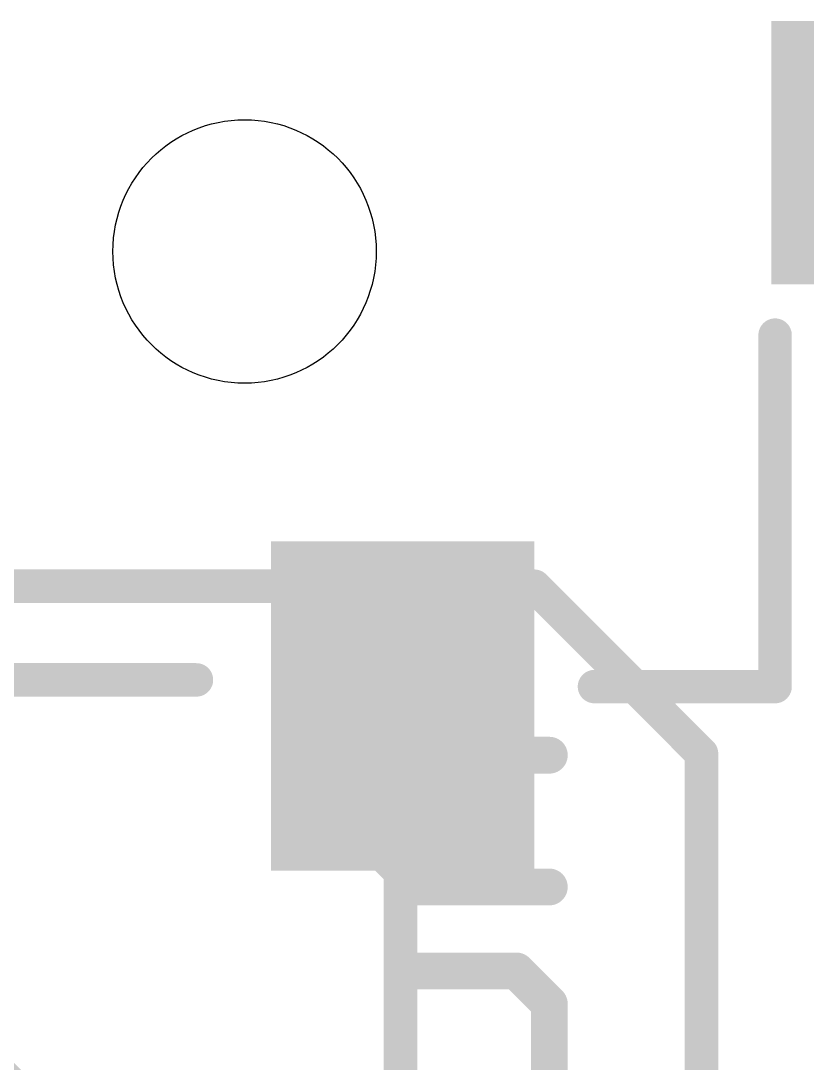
# Model space of a CAD drawing. Extents: x -3.8 to 20.4, y -21.6 to 37.
# Drawn here: x 8.8 to 14.77, y 24.32 to 32.23 of the extents above; entities that cross this region are included whole.
import ezdxf

# ---------------------------------------------------------------- set-up
doc = ezdxf.new("R2010")
doc.units = 0
for name, color, linetype in [('1', 12, 'CONTINUOUS'), ('16', 132, 'CONTINUOUS'), ('20', 53, 'CONTINUOUS'), ('21', 41, 'CONTINUOUS'), ('22', 40, 'CONTINUOUS')]:
    doc.layers.add(name, color=color, linetype=linetype)

# ---------------------------------------------------------------- blocks, each defined once
blk = doc.blocks.new('RECT')
blk.add_solid([(-0.5, -0.5), (0.5, -0.5), (-0.5, 0.5), (0.5, 0.5)])

msp = doc.modelspace()

# ---------------------------------------------------------------- linework, layer by layer
at = {"layer": '1', "const_width": 0.254}
for points in [[(11.684, 27.014), (11.7, 27.03)], [(11.684, 23.749), (11.684, 27.014)], [(13.081, 19.812), (7.62, 25.273)]]:
    msp.add_lwpolyline(points, dxfattribs=at)
at = {"layer": '1', "const_width": 0.127}
for points in [[(11.7475, 27.014, 1), (11.6205, 27.014)], [(11.7449, 26.9851, 1), (11.6551, 27.0749)], [(11.6391, 27.0589, 1), (11.7289, 26.9691)]]:
    msp.add_lwpolyline(points, format="xyb", dxfattribs=at)
at = {"layer": '16', "const_width": 0.254}
for points in [[(12.7, 27.94), (2.54, 27.94)], [(13.97, 26.67), (12.7, 27.94)], [(13.97, 6.35), (13.97, 26.67)]]:
    msp.add_lwpolyline(points, dxfattribs=at)
at = {"layer": '16', "const_width": 0.127}
for points in [[(12.7449, 27.9849, 1), (12.6551, 27.8951)], [(12.7, 27.8765, 1), (12.7, 28.0035)], [(14.0335, 26.67, 1), (13.9065, 26.67)], [(13.9251, 26.6251, 1), (14.0149, 26.7149)]]:
    msp.add_lwpolyline(points, format="xyb", dxfattribs=at)
at = {"layer": '20'}
msp.add_circle((10.5, 30.48), 1, dxfattribs=at)
at = {"layer": '21', "const_width": 0.254}
for points in [[(14.5288, 29.845), (14.5288, 27.178)], [(3.9878, 27.2288), (10.1346, 27.2288)], [(14.5288, 27.178), (13.1572, 27.178)]]:
    msp.add_lwpolyline(points, dxfattribs=at)
at = {"layer": '21', "const_width": 0.127}
for points in [[(14.5923, 29.845, 1), (14.4653, 29.845)], [(10.1346, 27.1653, 1), (10.1346, 27.2923)], [(13.1572, 27.2415, 1), (13.1572, 27.1145)], [(14.5288, 27.1145, 1), (14.5288, 27.2415)], [(14.4653, 27.178, 1), (14.5923, 27.178)]]:
    msp.add_lwpolyline(points, format="xyb", dxfattribs=at)
at = {"layer": '22', "const_width": 0.2794}
for points in [[(11.8144, 26.6573), (11.3144, 26.1573)], [(12.8143, 26.6573), (11.8144, 26.6573)], [(12.0644, 26.6573), (12.0644, 25.6574)], [(11.3144, 26.1573), (11.8144, 25.6574)], [(11.8144, 25.6574), (12.8143, 25.6574)], [(11.8144, 25.0201), (12.5643, 25.0201)], [(12.5643, 25.0201), (12.8143, 24.7702)], [(12.8143, 24.7702), (12.8143, 24.0202)]]:
    msp.add_lwpolyline(points, dxfattribs=at)
at = {"layer": '22', "const_width": 0.1397}
for points in [[(11.8144, 26.7272, 1), (11.8144, 26.5875)], [(11.8638, 26.6079, 1), (11.765, 26.7067)], [(12.1342, 26.6573, 1), (11.9945, 26.6573)], [(12.8143, 26.5875, 1), (12.8143, 26.7272)], [(11.3638, 26.2067, 1), (11.265, 26.1079)], [(11.265, 26.2067, 1), (11.3638, 26.1079)], [(11.8144, 25.7272, 1), (11.8144, 25.5875)], [(12.8143, 25.5875, 1), (12.8143, 25.7272)], [(11.765, 25.608, 1), (11.8638, 25.7068)], [(11.9945, 25.6574, 1), (12.1342, 25.6574)], [(11.8144, 25.09, 1), (11.8144, 24.9503)], [(12.6137, 25.0695, 1), (12.5149, 24.9708)], [(12.5643, 24.9503, 1), (12.5643, 25.09)], [(12.8842, 24.7702, 1), (12.7445, 24.7702)], [(12.7649, 24.7208, 1), (12.8637, 24.8196)]]:
    msp.add_lwpolyline(points, format="xyb", dxfattribs=at)

# ---------------------------------------------------------------- block references
at = {"layer": '1', "xscale": 2, "yscale": 2.5, "rotation": 90}
msp.add_blockref('RECT', (15.75, 31.23), dxfattribs=at)
at = {"layer": '1', "xscale": 2, "yscale": 2.5}
msp.add_blockref('RECT', (11.7, 27.03), dxfattribs=at)

doc.saveas('drawing.dxf')
